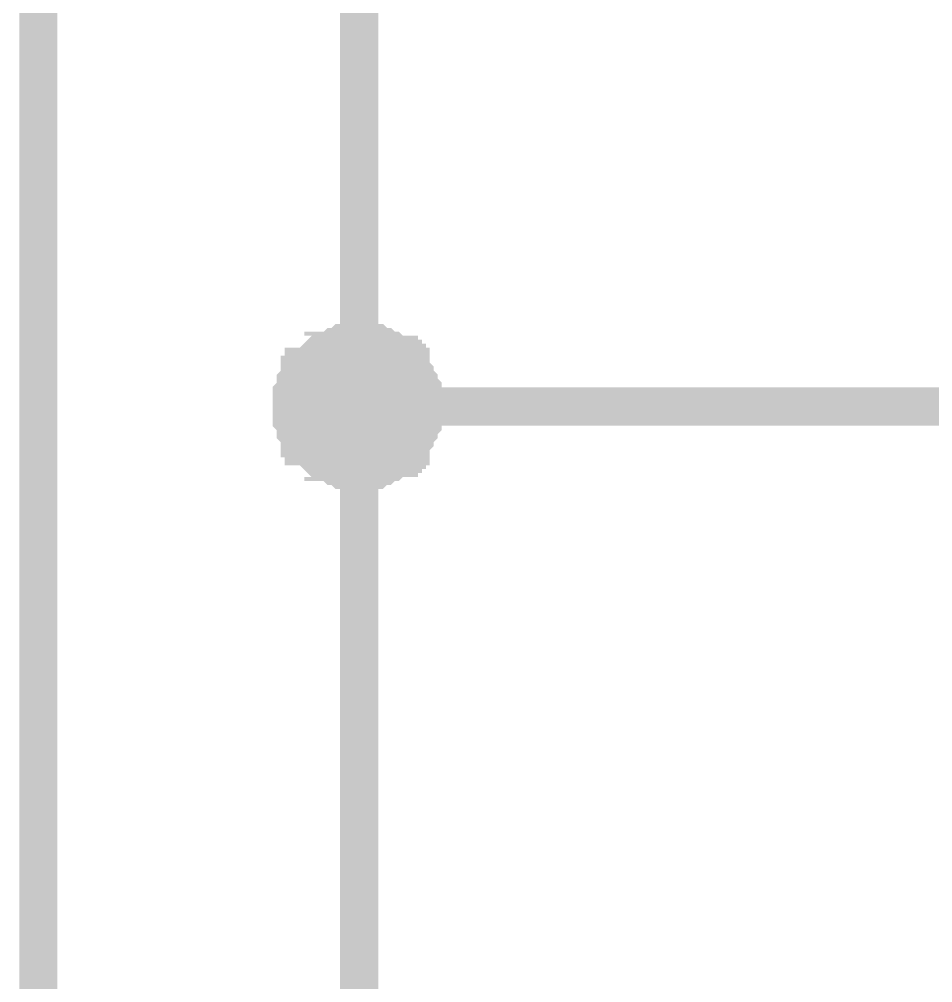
# Model space of a CAD drawing. Extents: x 260 to 1101, y 70 to 664.
# Drawn here: x 958.83 to 965.99, y 342.26 to 349.81 of the extents above; entities that cross this region are included whole.
import ezdxf

# ---------------------------------------------------------------- set-up
doc = ezdxf.new("R2010")
doc.units = 0
doc.header["$MEASUREMENT"] = 0
doc.layers.add('Sheet', color=255, linetype='CONTINUOUS')

msp = doc.modelspace()

# ---------------------------------------------------------------- linework, layer by layer
at = {"layer": 'Sheet'}
for points, const_width in [([(961.4906, 361.7853), (961.4906, 346.7799), (963.9751, 346.7799)], 0.2997), ([(958.9751, 336.7764), (958.9751, 351.7817)], 0.2997), ([(960.9627, 346.7799), (960.9627, 346.811), (960.9627, 346.8421), (960.9627, 346.8421), (960.9627, 346.8731), (960.9937, 346.9042), (960.9937, 346.9353), (960.9937, 346.9663), (960.9937, 346.9663), (961.0248, 346.9974), (961.0248, 347.0285), (961.0558, 347.0285), (961.0558, 347.0595), (961.0558, 347.0906), (961.0869, 347.0906), (961.1179, 347.1217), (961.1179, 347.1217), (961.149, 347.1527), (961.149, 347.1527), (961.1801, 347.1838), (961.2111, 347.1838), (961.2111, 347.2149), (961.2422, 347.2149), (961.2732, 347.2149), (961.3043, 347.2459), (961.3043, 347.2459), (961.3353, 347.2459), (961.3664, 347.277), (961.3974, 347.277), (961.4285, 347.277), (961.4285, 347.277), (961.4596, 347.277), (961.4906, 347.277)], 0.2997), ([(960.9627, 346.7799), (960.9627, 346.811), (960.9627, 346.8421), (960.9627, 346.8421), (960.9627, 346.8731), (960.9937, 346.9042), (960.9937, 346.9353), (960.9937, 346.9663), (960.9937, 346.9663), (961.0248, 346.9974), (961.0248, 347.0285), (961.0558, 347.0285), (961.0558, 347.0595), (961.0558, 347.0906), (961.0869, 347.0906), (961.1179, 347.1217), (961.1179, 347.1217), (961.149, 347.1527), (961.149, 347.1527), (961.1801, 347.1838), (961.2111, 347.1838), (961.2111, 347.2149), (961.2422, 347.2149), (961.2732, 347.2149), (961.3043, 347.2459), (961.3043, 347.2459), (961.3353, 347.2459), (961.3664, 347.277), (961.3974, 347.277), (961.4285, 347.277), (961.4285, 347.277), (961.4596, 347.277), (961.4906, 347.277)], 0.2997), ([(960.9627, 346.7799), (960.9627, 346.811), (960.9627, 346.8421), (960.9627, 346.8421), (960.9627, 346.8731), (960.9937, 346.9042), (960.9937, 346.9353), (960.9937, 346.9663), (960.9937, 346.9663), (961.0248, 346.9974), (961.0248, 347.0285), (961.0558, 347.0285), (961.0558, 347.0595), (961.0558, 347.0906), (961.0869, 347.0906), (961.1179, 347.1217), (961.1179, 347.1217), (961.149, 347.1527), (961.149, 347.1527), (961.1801, 347.1838), (961.2111, 347.1838), (961.2111, 347.2149), (961.2422, 347.2149), (961.2732, 347.2149), (961.3043, 347.2459), (961.3043, 347.2459), (961.3353, 347.2459), (961.3664, 347.277), (961.3974, 347.277), (961.4285, 347.277), (961.4285, 347.277), (961.4596, 347.277), (961.4906, 347.277)], 0.2997), ([(960.9627, 346.7799), (960.9627, 346.811), (960.9627, 346.8421), (960.9627, 346.8421), (960.9627, 346.8731), (960.9937, 346.9042), (960.9937, 346.9353), (960.9937, 346.9663), (960.9937, 346.9663), (961.0248, 346.9974), (961.0248, 347.0285), (961.0558, 347.0285), (961.0558, 347.0595), (961.0558, 347.0906), (961.0869, 347.0906), (961.1179, 347.1217), (961.1179, 347.1217), (961.149, 347.1527), (961.149, 347.1527), (961.1801, 347.1838), (961.2111, 347.1838), (961.2111, 347.2149), (961.2422, 347.2149), (961.2732, 347.2149), (961.3043, 347.2459), (961.3043, 347.2459), (961.3353, 347.2459), (961.3664, 347.277), (961.3974, 347.277), (961.4285, 347.277), (961.4285, 347.277), (961.4596, 347.277), (961.4906, 347.277)], 0.2997), ([(961.4906, 347.277), (961.4906, 347.277)], 0.2997), ([(961.4906, 347.277), (961.5217, 347.277), (961.5527, 347.277), (961.5527, 347.277), (961.5838, 347.277), (961.6148, 347.277), (961.6459, 347.2459), (961.677, 347.2459), (961.677, 347.2459), (961.708, 347.2149), (961.7391, 347.2149), (961.7391, 347.2149), (961.7701, 347.1838), (961.8012, 347.1838), (961.8012, 347.1527), (961.8322, 347.1527), (961.8322, 347.1217), (961.8633, 347.1217), (961.8633, 347.0906), (961.8943, 347.0906), (961.8943, 347.0595), (961.9254, 347.0285), (961.9254, 347.0285), (961.9254, 346.9974), (961.9565, 346.9663), (961.9565, 346.9663), (961.9565, 346.9353), (961.9875, 346.9042), (961.9875, 346.8731), (961.9875, 346.8421), (961.9875, 346.8421), (961.9875, 346.811), (961.9875, 346.7799)], 0.2997), ([(961.4906, 347.277), (961.4906, 347.277)], 0.2997), ([(961.4906, 347.277), (961.5217, 347.277), (961.5527, 347.277), (961.5527, 347.277), (961.5838, 347.277), (961.6148, 347.277), (961.6459, 347.2459), (961.677, 347.2459), (961.677, 347.2459), (961.708, 347.2149), (961.7391, 347.2149), (961.7391, 347.2149), (961.7701, 347.1838), (961.8012, 347.1838), (961.8012, 347.1527), (961.8322, 347.1527), (961.8322, 347.1217), (961.8633, 347.1217), (961.8633, 347.0906), (961.8943, 347.0906), (961.8943, 347.0595), (961.9254, 347.0285), (961.9254, 347.0285), (961.9254, 346.9974), (961.9565, 346.9663), (961.9565, 346.9663), (961.9565, 346.9353), (961.9875, 346.9042), (961.9875, 346.8731), (961.9875, 346.8421), (961.9875, 346.8421), (961.9875, 346.811), (961.9875, 346.7799)], 0.2997), ([(961.4906, 347.277), (961.4906, 347.277)], 0.2997), ([(961.4906, 347.277), (961.5217, 347.277), (961.5527, 347.277), (961.5527, 347.277), (961.5838, 347.277), (961.6148, 347.277), (961.6459, 347.2459), (961.677, 347.2459), (961.677, 347.2459), (961.708, 347.2149), (961.7391, 347.2149), (961.7391, 347.2149), (961.7701, 347.1838), (961.8012, 347.1838), (961.8012, 347.1527), (961.8322, 347.1527), (961.8322, 347.1217), (961.8633, 347.1217), (961.8633, 347.0906), (961.8943, 347.0906), (961.8943, 347.0595), (961.9254, 347.0285), (961.9254, 347.0285), (961.9254, 346.9974), (961.9565, 346.9663), (961.9565, 346.9663), (961.9565, 346.9353), (961.9875, 346.9042), (961.9875, 346.8731), (961.9875, 346.8421), (961.9875, 346.8421), (961.9875, 346.811), (961.9875, 346.7799)], 0.2997), ([(961.4906, 347.277), (961.4906, 347.277)], 0.2997), ([(961.4906, 347.277), (961.5217, 347.277), (961.5527, 347.277), (961.5527, 347.277), (961.5838, 347.277), (961.6148, 347.277), (961.6459, 347.2459), (961.677, 347.2459), (961.677, 347.2459), (961.708, 347.2149), (961.7391, 347.2149), (961.7391, 347.2149), (961.7701, 347.1838), (961.8012, 347.1838), (961.8012, 347.1527), (961.8322, 347.1527), (961.8322, 347.1217), (961.8633, 347.1217), (961.8633, 347.0906), (961.8943, 347.0906), (961.8943, 347.0595), (961.9254, 347.0285), (961.9254, 347.0285), (961.9254, 346.9974), (961.9565, 346.9663), (961.9565, 346.9663), (961.9565, 346.9353), (961.9875, 346.9042), (961.9875, 346.8731), (961.9875, 346.8421), (961.9875, 346.8421), (961.9875, 346.811), (961.9875, 346.7799)], 0.2997), ([(960.9627, 346.7799), (960.9627, 346.811), (960.9627, 346.8421), (960.9627, 346.8421), (960.9627, 346.8731), (960.9937, 346.9042), (960.9937, 346.9353), (960.9937, 346.9663), (960.9937, 346.9663), (961.0248, 346.9974), (961.0248, 347.0285), (961.0558, 347.0285), (961.0558, 347.0595), (961.0558, 347.0906), (961.0869, 347.0906), (961.1179, 347.1217), (961.1179, 347.1217), (961.149, 347.1527), (961.149, 347.1527), (961.1801, 347.1838), (961.2111, 347.1838), (961.2111, 347.2149), (961.2422, 347.2149), (961.2732, 347.2149), (961.3043, 347.2459), (961.3043, 347.2459), (961.3353, 347.2459), (961.3664, 347.277), (961.3974, 347.277), (961.4285, 347.277), (961.4285, 347.277), (961.4596, 347.277), (961.4906, 347.277)], 0.0991), ([(960.9627, 346.7799), (960.9627, 346.811), (960.9627, 346.8421), (960.9627, 346.8421), (960.9627, 346.8731), (960.9937, 346.9042), (960.9937, 346.9353), (960.9937, 346.9663), (960.9937, 346.9663), (961.0248, 346.9974), (961.0248, 347.0285), (961.0558, 347.0285), (961.0558, 347.0595), (961.0558, 347.0906), (961.0869, 347.0906), (961.1179, 347.1217), (961.1179, 347.1217), (961.149, 347.1527), (961.149, 347.1527), (961.1801, 347.1838), (961.2111, 347.1838), (961.2111, 347.2149), (961.2422, 347.2149), (961.2732, 347.2149), (961.3043, 347.2459), (961.3043, 347.2459), (961.3353, 347.2459), (961.3664, 347.277), (961.3974, 347.277), (961.4285, 347.277), (961.4285, 347.277), (961.4596, 347.277), (961.4906, 347.277)], 0.0991), ([(960.9627, 346.7799), (960.9627, 346.811), (960.9627, 346.8421), (960.9627, 346.8421), (960.9627, 346.8731), (960.9937, 346.9042), (960.9937, 346.9353), (960.9937, 346.9663), (960.9937, 346.9663), (961.0248, 346.9974), (961.0248, 347.0285), (961.0558, 347.0285), (961.0558, 347.0595), (961.0558, 347.0906), (961.0869, 347.0906), (961.1179, 347.1217), (961.1179, 347.1217), (961.149, 347.1527), (961.149, 347.1527), (961.1801, 347.1838), (961.2111, 347.1838), (961.2111, 347.2149), (961.2422, 347.2149), (961.2732, 347.2149), (961.3043, 347.2459), (961.3043, 347.2459), (961.3353, 347.2459), (961.3664, 347.277), (961.3974, 347.277), (961.4285, 347.277), (961.4285, 347.277), (961.4596, 347.277), (961.4906, 347.277)], 0.0991), ([(960.9627, 346.7799), (960.9627, 346.811), (960.9627, 346.8421), (960.9627, 346.8421), (960.9627, 346.8731), (960.9937, 346.9042), (960.9937, 346.9353), (960.9937, 346.9663), (960.9937, 346.9663), (961.0248, 346.9974), (961.0248, 347.0285), (961.0558, 347.0285), (961.0558, 347.0595), (961.0558, 347.0906), (961.0869, 347.0906), (961.1179, 347.1217), (961.1179, 347.1217), (961.149, 347.1527), (961.149, 347.1527), (961.1801, 347.1838), (961.2111, 347.1838), (961.2111, 347.2149), (961.2422, 347.2149), (961.2732, 347.2149), (961.3043, 347.2459), (961.3043, 347.2459), (961.3353, 347.2459), (961.3664, 347.277), (961.3974, 347.277), (961.4285, 347.277), (961.4285, 347.277), (961.4596, 347.277), (961.4906, 347.277)], 0.0991), ([(961.4906, 347.277), (961.4906, 347.277)], 0.0991), ([(961.4906, 347.277), (961.5217, 347.277), (961.5527, 347.277), (961.5527, 347.277), (961.5838, 347.277), (961.6148, 347.277), (961.6459, 347.2459), (961.677, 347.2459), (961.677, 347.2459), (961.708, 347.2149), (961.7391, 347.2149), (961.7391, 347.2149), (961.7701, 347.1838), (961.8012, 347.1838), (961.8012, 347.1527), (961.8322, 347.1527), (961.8322, 347.1217), (961.8633, 347.1217), (961.8633, 347.0906), (961.8943, 347.0906), (961.8943, 347.0595), (961.9254, 347.0285), (961.9254, 347.0285), (961.9254, 346.9974), (961.9565, 346.9663), (961.9565, 346.9663), (961.9565, 346.9353), (961.9875, 346.9042), (961.9875, 346.8731), (961.9875, 346.8421), (961.9875, 346.8421), (961.9875, 346.811), (961.9875, 346.7799)], 0.0991), ([(961.4906, 347.277), (961.4906, 347.277)], 0.0991), ([(961.4906, 347.277), (961.5217, 347.277), (961.5527, 347.277), (961.5527, 347.277), (961.5838, 347.277), (961.6148, 347.277), (961.6459, 347.2459), (961.677, 347.2459), (961.677, 347.2459), (961.708, 347.2149), (961.7391, 347.2149), (961.7391, 347.2149), (961.7701, 347.1838), (961.8012, 347.1838), (961.8012, 347.1527), (961.8322, 347.1527), (961.8322, 347.1217), (961.8633, 347.1217), (961.8633, 347.0906), (961.8943, 347.0906), (961.8943, 347.0595), (961.9254, 347.0285), (961.9254, 347.0285), (961.9254, 346.9974), (961.9565, 346.9663), (961.9565, 346.9663), (961.9565, 346.9353), (961.9875, 346.9042), (961.9875, 346.8731), (961.9875, 346.8421), (961.9875, 346.8421), (961.9875, 346.811), (961.9875, 346.7799)], 0.0991), ([(961.4906, 347.277), (961.4906, 347.277)], 0.0991), ([(961.4906, 347.277), (961.5217, 347.277), (961.5527, 347.277), (961.5527, 347.277), (961.5838, 347.277), (961.6148, 347.277), (961.6459, 347.2459), (961.677, 347.2459), (961.677, 347.2459), (961.708, 347.2149), (961.7391, 347.2149), (961.7391, 347.2149), (961.7701, 347.1838), (961.8012, 347.1838), (961.8012, 347.1527), (961.8322, 347.1527), (961.8322, 347.1217), (961.8633, 347.1217), (961.8633, 347.0906), (961.8943, 347.0906), (961.8943, 347.0595), (961.9254, 347.0285), (961.9254, 347.0285), (961.9254, 346.9974), (961.9565, 346.9663), (961.9565, 346.9663), (961.9565, 346.9353), (961.9875, 346.9042), (961.9875, 346.8731), (961.9875, 346.8421), (961.9875, 346.8421), (961.9875, 346.811), (961.9875, 346.7799)], 0.0991), ([(961.4906, 347.277), (961.4906, 347.277)], 0.0991), ([(961.4906, 347.277), (961.5217, 347.277), (961.5527, 347.277), (961.5527, 347.277), (961.5838, 347.277), (961.6148, 347.277), (961.6459, 347.2459), (961.677, 347.2459), (961.677, 347.2459), (961.708, 347.2149), (961.7391, 347.2149), (961.7391, 347.2149), (961.7701, 347.1838), (961.8012, 347.1838), (961.8012, 347.1527), (961.8322, 347.1527), (961.8322, 347.1217), (961.8633, 347.1217), (961.8633, 347.0906), (961.8943, 347.0906), (961.8943, 347.0595), (961.9254, 347.0285), (961.9254, 347.0285), (961.9254, 346.9974), (961.9565, 346.9663), (961.9565, 346.9663), (961.9565, 346.9353), (961.9875, 346.9042), (961.9875, 346.8731), (961.9875, 346.8421), (961.9875, 346.8421), (961.9875, 346.811), (961.9875, 346.7799)], 0.0991), ([(961.4906, 346.2829), (961.4596, 346.2829), (961.4285, 346.2829), (961.4285, 346.2829), (961.3974, 346.2829), (961.3664, 346.2829), (961.3353, 346.3139), (961.3043, 346.3139), (961.3043, 346.3139), (961.2732, 346.345), (961.2422, 346.345), (961.2111, 346.345), (961.2111, 346.3761), (961.1801, 346.3761), (961.149, 346.4071), (961.149, 346.4071), (961.1179, 346.4382), (961.1179, 346.4382), (961.0869, 346.4693), (961.0558, 346.4693), (961.0558, 346.5003), (961.0558, 346.5314), (961.0248, 346.5314), (961.0248, 346.5625), (960.9937, 346.5935), (960.9937, 346.5935), (960.9937, 346.6246), (960.9937, 346.6557), (960.9627, 346.6867), (960.9627, 346.7178), (960.9627, 346.7178), (960.9627, 346.7489), (960.9627, 346.7799)], 0.2997), ([(960.9627, 346.7799), (960.9627, 346.7799)], 0.2997), ([(961.4906, 346.2829), (961.4596, 346.2829), (961.4285, 346.2829), (961.4285, 346.2829), (961.3974, 346.2829), (961.3664, 346.2829), (961.3353, 346.3139), (961.3043, 346.3139), (961.3043, 346.3139), (961.2732, 346.345), (961.2422, 346.345), (961.2111, 346.345), (961.2111, 346.3761), (961.1801, 346.3761), (961.149, 346.4071), (961.149, 346.4071), (961.1179, 346.4382), (961.1179, 346.4382), (961.0869, 346.4693), (961.0558, 346.4693), (961.0558, 346.5003), (961.0558, 346.5314), (961.0248, 346.5314), (961.0248, 346.5625), (960.9937, 346.5935), (960.9937, 346.5935), (960.9937, 346.6246), (960.9937, 346.6557), (960.9627, 346.6867), (960.9627, 346.7178), (960.9627, 346.7178), (960.9627, 346.7489), (960.9627, 346.7799)], 0.2997), ([(960.9627, 346.7799), (960.9627, 346.7799)], 0.2997), ([(961.4906, 346.2829), (961.4596, 346.2829), (961.4285, 346.2829), (961.4285, 346.2829), (961.3974, 346.2829), (961.3664, 346.2829), (961.3353, 346.3139), (961.3043, 346.3139), (961.3043, 346.3139), (961.2732, 346.345), (961.2422, 346.345), (961.2111, 346.345), (961.2111, 346.3761), (961.1801, 346.3761), (961.149, 346.4071), (961.149, 346.4071), (961.1179, 346.4382), (961.1179, 346.4382), (961.0869, 346.4693), (961.0558, 346.4693), (961.0558, 346.5003), (961.0558, 346.5314), (961.0248, 346.5314), (961.0248, 346.5625), (960.9937, 346.5935), (960.9937, 346.5935), (960.9937, 346.6246), (960.9937, 346.6557), (960.9627, 346.6867), (960.9627, 346.7178), (960.9627, 346.7178), (960.9627, 346.7489), (960.9627, 346.7799)], 0.2997), ([(960.9627, 346.7799), (960.9627, 346.7799)], 0.2997), ([(961.4906, 346.2829), (961.4596, 346.2829), (961.4285, 346.2829), (961.4285, 346.2829), (961.3974, 346.2829), (961.3664, 346.2829), (961.3353, 346.3139), (961.3043, 346.3139), (961.3043, 346.3139), (961.2732, 346.345), (961.2422, 346.345), (961.2111, 346.345), (961.2111, 346.3761), (961.1801, 346.3761), (961.149, 346.4071), (961.149, 346.4071), (961.1179, 346.4382), (961.1179, 346.4382), (961.0869, 346.4693), (961.0558, 346.4693), (961.0558, 346.5003), (961.0558, 346.5314), (961.0248, 346.5314), (961.0248, 346.5625), (960.9937, 346.5935), (960.9937, 346.5935), (960.9937, 346.6246), (960.9937, 346.6557), (960.9627, 346.6867), (960.9627, 346.7178), (960.9627, 346.7178), (960.9627, 346.7489), (960.9627, 346.7799)], 0.2997), ([(960.9627, 346.7799), (960.9627, 346.7799)], 0.2997), ([(961.9875, 346.7799), (961.9875, 346.7489), (961.9875, 346.7178), (961.9875, 346.7178), (961.9875, 346.6867), (961.9875, 346.6557), (961.9565, 346.6246), (961.9565, 346.5935), (961.9565, 346.5935), (961.9254, 346.5625), (961.9254, 346.5314), (961.9254, 346.5314), (961.8943, 346.5003), (961.8943, 346.4693), (961.8633, 346.4693), (961.8633, 346.4382), (961.8322, 346.4382), (961.8322, 346.4071), (961.8012, 346.4071), (961.8012, 346.3761), (961.7701, 346.3761), (961.7391, 346.345), (961.7391, 346.345), (961.708, 346.345), (961.677, 346.3139), (961.677, 346.3139), (961.6459, 346.3139), (961.6148, 346.2829), (961.5838, 346.2829), (961.5527, 346.2829), (961.5527, 346.2829), (961.5217, 346.2829), (961.4906, 346.2829)], 0.2997), ([(961.4906, 346.7799), (961.4906, 331.7746), (963.9751, 331.7746)], 0.2997), ([(961.9875, 346.7799), (961.9875, 346.7489), (961.9875, 346.7178), (961.9875, 346.7178), (961.9875, 346.6867), (961.9875, 346.6557), (961.9565, 346.6246), (961.9565, 346.5935), (961.9565, 346.5935), (961.9254, 346.5625), (961.9254, 346.5314), (961.9254, 346.5314), (961.8943, 346.5003), (961.8943, 346.4693), (961.8633, 346.4693), (961.8633, 346.4382), (961.8322, 346.4382), (961.8322, 346.4071), (961.8012, 346.4071), (961.8012, 346.3761), (961.7701, 346.3761), (961.7391, 346.345), (961.7391, 346.345), (961.708, 346.345), (961.677, 346.3139), (961.677, 346.3139), (961.6459, 346.3139), (961.6148, 346.2829), (961.5838, 346.2829), (961.5527, 346.2829), (961.5527, 346.2829), (961.5217, 346.2829), (961.4906, 346.2829)], 0.2997), ([(961.9875, 346.7799), (961.9875, 346.7489), (961.9875, 346.7178), (961.9875, 346.7178), (961.9875, 346.6867), (961.9875, 346.6557), (961.9565, 346.6246), (961.9565, 346.5935), (961.9565, 346.5935), (961.9254, 346.5625), (961.9254, 346.5314), (961.9254, 346.5314), (961.8943, 346.5003), (961.8943, 346.4693), (961.8633, 346.4693), (961.8633, 346.4382), (961.8322, 346.4382), (961.8322, 346.4071), (961.8012, 346.4071), (961.8012, 346.3761), (961.7701, 346.3761), (961.7391, 346.345), (961.7391, 346.345), (961.708, 346.345), (961.677, 346.3139), (961.677, 346.3139), (961.6459, 346.3139), (961.6148, 346.2829), (961.5838, 346.2829), (961.5527, 346.2829), (961.5527, 346.2829), (961.5217, 346.2829), (961.4906, 346.2829)], 0.2997), ([(961.9875, 346.7799), (961.9875, 346.7489), (961.9875, 346.7178), (961.9875, 346.7178), (961.9875, 346.6867), (961.9875, 346.6557), (961.9565, 346.6246), (961.9565, 346.5935), (961.9565, 346.5935), (961.9254, 346.5625), (961.9254, 346.5314), (961.9254, 346.5314), (961.8943, 346.5003), (961.8943, 346.4693), (961.8633, 346.4693), (961.8633, 346.4382), (961.8322, 346.4382), (961.8322, 346.4071), (961.8012, 346.4071), (961.8012, 346.3761), (961.7701, 346.3761), (961.7391, 346.345), (961.7391, 346.345), (961.708, 346.345), (961.677, 346.3139), (961.677, 346.3139), (961.6459, 346.3139), (961.6148, 346.2829), (961.5838, 346.2829), (961.5527, 346.2829), (961.5527, 346.2829), (961.5217, 346.2829), (961.4906, 346.2829)], 0.2997), ([(961.9875, 346.7799), (961.9875, 346.7799), (961.9875, 346.7799), (961.9875, 346.7799), (961.9875, 346.7799), (961.9875, 346.7799), (961.9875, 346.7799), (961.9875, 346.7799), (961.9875, 346.7799), (961.9875, 346.7799), (961.9875, 346.7799), (961.9875, 346.7799), (961.9875, 346.7799), (961.9875, 346.7799), (961.9875, 346.7799), (961.9875, 346.7799), (961.9875, 346.7799), (961.9875, 346.7799), (961.9875, 346.7799), (961.9875, 346.7799), (961.9875, 346.7799), (961.9875, 346.7799), (961.9875, 346.7799), (961.9875, 346.7799), (961.9875, 346.7799), (961.9875, 346.7799), (961.9875, 346.7799), (961.9875, 346.7799), (961.9875, 346.7799), (961.9875, 346.7799), (961.9875, 346.7799), (961.9875, 346.7799), (961.9875, 346.7799)], 0.2997), ([(961.9875, 346.7799), (961.9875, 346.7799)], 0.2997), ([(961.9875, 346.7799), (961.9875, 346.7799), (961.9875, 346.7799), (961.9875, 346.7799), (961.9875, 346.7799), (961.9875, 346.7799), (961.9875, 346.7799), (961.9875, 346.7799), (961.9875, 346.7799), (961.9875, 346.7799), (961.9875, 346.7799), (961.9875, 346.7799), (961.9875, 346.7799), (961.9875, 346.7799), (961.9875, 346.7799), (961.9875, 346.7799), (961.9875, 346.7799), (961.9875, 346.7799), (961.9875, 346.7799), (961.9875, 346.7799), (961.9875, 346.7799), (961.9875, 346.7799), (961.9875, 346.7799), (961.9875, 346.7799), (961.9875, 346.7799), (961.9875, 346.7799), (961.9875, 346.7799), (961.9875, 346.7799), (961.9875, 346.7799), (961.9875, 346.7799), (961.9875, 346.7799), (961.9875, 346.7799), (961.9875, 346.7799)], 0.2997), ([(961.9875, 346.7799), (961.9875, 346.7799)], 0.2997), ([(961.9875, 346.7799), (961.9875, 346.7799), (961.9875, 346.7799), (961.9875, 346.7799), (961.9875, 346.7799), (961.9875, 346.7799), (961.9875, 346.7799), (961.9875, 346.7799), (961.9875, 346.7799), (961.9875, 346.7799), (961.9875, 346.7799), (961.9875, 346.7799), (961.9875, 346.7799), (961.9875, 346.7799), (961.9875, 346.7799), (961.9875, 346.7799), (961.9875, 346.7799), (961.9875, 346.7799), (961.9875, 346.7799), (961.9875, 346.7799), (961.9875, 346.7799), (961.9875, 346.7799), (961.9875, 346.7799), (961.9875, 346.7799), (961.9875, 346.7799), (961.9875, 346.7799), (961.9875, 346.7799), (961.9875, 346.7799), (961.9875, 346.7799), (961.9875, 346.7799), (961.9875, 346.7799), (961.9875, 346.7799), (961.9875, 346.7799)], 0.2997), ([(961.9875, 346.7799), (961.9875, 346.7799)], 0.2997), ([(961.9875, 346.7799), (961.9875, 346.7799), (961.9875, 346.7799), (961.9875, 346.7799), (961.9875, 346.7799), (961.9875, 346.7799), (961.9875, 346.7799), (961.9875, 346.7799), (961.9875, 346.7799), (961.9875, 346.7799), (961.9875, 346.7799), (961.9875, 346.7799), (961.9875, 346.7799), (961.9875, 346.7799), (961.9875, 346.7799), (961.9875, 346.7799), (961.9875, 346.7799), (961.9875, 346.7799), (961.9875, 346.7799), (961.9875, 346.7799), (961.9875, 346.7799), (961.9875, 346.7799), (961.9875, 346.7799), (961.9875, 346.7799), (961.9875, 346.7799), (961.9875, 346.7799), (961.9875, 346.7799), (961.9875, 346.7799), (961.9875, 346.7799), (961.9875, 346.7799), (961.9875, 346.7799), (961.9875, 346.7799), (961.9875, 346.7799)], 0.2997), ([(961.9875, 346.7799), (961.9875, 346.7799)], 0.2997), ([(966.4907, 346.7799), (963.9751, 346.7799)], 0.2997), ([(961.4906, 346.2829), (961.4596, 346.2829), (961.4285, 346.2829), (961.4285, 346.2829), (961.3974, 346.2829), (961.3664, 346.2829), (961.3353, 346.3139), (961.3043, 346.3139), (961.3043, 346.3139), (961.2732, 346.345), (961.2422, 346.345), (961.2111, 346.345), (961.2111, 346.3761), (961.1801, 346.3761), (961.149, 346.4071), (961.149, 346.4071), (961.1179, 346.4382), (961.1179, 346.4382), (961.0869, 346.4693), (961.0558, 346.4693), (961.0558, 346.5003), (961.0558, 346.5314), (961.0248, 346.5314), (961.0248, 346.5625), (960.9937, 346.5935), (960.9937, 346.5935), (960.9937, 346.6246), (960.9937, 346.6557), (960.9627, 346.6867), (960.9627, 346.7178), (960.9627, 346.7178), (960.9627, 346.7489), (960.9627, 346.7799)], 0.0991), ([(960.9627, 346.7799), (960.9627, 346.7799)], 0.0991), ([(961.4906, 346.2829), (961.4596, 346.2829), (961.4285, 346.2829), (961.4285, 346.2829), (961.3974, 346.2829), (961.3664, 346.2829), (961.3353, 346.3139), (961.3043, 346.3139), (961.3043, 346.3139), (961.2732, 346.345), (961.2422, 346.345), (961.2111, 346.345), (961.2111, 346.3761), (961.1801, 346.3761), (961.149, 346.4071), (961.149, 346.4071), (961.1179, 346.4382), (961.1179, 346.4382), (961.0869, 346.4693), (961.0558, 346.4693), (961.0558, 346.5003), (961.0558, 346.5314), (961.0248, 346.5314), (961.0248, 346.5625), (960.9937, 346.5935), (960.9937, 346.5935), (960.9937, 346.6246), (960.9937, 346.6557), (960.9627, 346.6867), (960.9627, 346.7178), (960.9627, 346.7178), (960.9627, 346.7489), (960.9627, 346.7799)], 0.0991), ([(960.9627, 346.7799), (960.9627, 346.7799)], 0.0991), ([(961.4906, 346.2829), (961.4596, 346.2829), (961.4285, 346.2829), (961.4285, 346.2829), (961.3974, 346.2829), (961.3664, 346.2829), (961.3353, 346.3139), (961.3043, 346.3139), (961.3043, 346.3139), (961.2732, 346.345), (961.2422, 346.345), (961.2111, 346.345), (961.2111, 346.3761), (961.1801, 346.3761), (961.149, 346.4071), (961.149, 346.4071), (961.1179, 346.4382), (961.1179, 346.4382), (961.0869, 346.4693), (961.0558, 346.4693), (961.0558, 346.5003), (961.0558, 346.5314), (961.0248, 346.5314), (961.0248, 346.5625), (960.9937, 346.5935), (960.9937, 346.5935), (960.9937, 346.6246), (960.9937, 346.6557), (960.9627, 346.6867), (960.9627, 346.7178), (960.9627, 346.7178), (960.9627, 346.7489), (960.9627, 346.7799)], 0.0991), ([(960.9627, 346.7799), (960.9627, 346.7799)], 0.0991), ([(961.4906, 346.2829), (961.4596, 346.2829), (961.4285, 346.2829), (961.4285, 346.2829), (961.3974, 346.2829), (961.3664, 346.2829), (961.3353, 346.3139), (961.3043, 346.3139), (961.3043, 346.3139), (961.2732, 346.345), (961.2422, 346.345), (961.2111, 346.345), (961.2111, 346.3761), (961.1801, 346.3761), (961.149, 346.4071), (961.149, 346.4071), (961.1179, 346.4382), (961.1179, 346.4382), (961.0869, 346.4693), (961.0558, 346.4693), (961.0558, 346.5003), (961.0558, 346.5314), (961.0248, 346.5314), (961.0248, 346.5625), (960.9937, 346.5935), (960.9937, 346.5935), (960.9937, 346.6246), (960.9937, 346.6557), (960.9627, 346.6867), (960.9627, 346.7178), (960.9627, 346.7178), (960.9627, 346.7489), (960.9627, 346.7799)], 0.0991), ([(960.9627, 346.7799), (960.9627, 346.7799)], 0.0991), ([(961.9875, 346.7799), (961.9875, 346.7489), (961.9875, 346.7178), (961.9875, 346.7178), (961.9875, 346.6867), (961.9875, 346.6557), (961.9565, 346.6246), (961.9565, 346.5935), (961.9565, 346.5935), (961.9254, 346.5625), (961.9254, 346.5314), (961.9254, 346.5314), (961.8943, 346.5003), (961.8943, 346.4693), (961.8633, 346.4693), (961.8633, 346.4382), (961.8322, 346.4382), (961.8322, 346.4071), (961.8012, 346.4071), (961.8012, 346.3761), (961.7701, 346.3761), (961.7391, 346.345), (961.7391, 346.345), (961.708, 346.345), (961.677, 346.3139), (961.677, 346.3139), (961.6459, 346.3139), (961.6148, 346.2829), (961.5838, 346.2829), (961.5527, 346.2829), (961.5527, 346.2829), (961.5217, 346.2829), (961.4906, 346.2829)], 0.0991), ([(961.9875, 346.7799), (961.9875, 346.7489), (961.9875, 346.7178), (961.9875, 346.7178), (961.9875, 346.6867), (961.9875, 346.6557), (961.9565, 346.6246), (961.9565, 346.5935), (961.9565, 346.5935), (961.9254, 346.5625), (961.9254, 346.5314), (961.9254, 346.5314), (961.8943, 346.5003), (961.8943, 346.4693), (961.8633, 346.4693), (961.8633, 346.4382), (961.8322, 346.4382), (961.8322, 346.4071), (961.8012, 346.4071), (961.8012, 346.3761), (961.7701, 346.3761), (961.7391, 346.345), (961.7391, 346.345), (961.708, 346.345), (961.677, 346.3139), (961.677, 346.3139), (961.6459, 346.3139), (961.6148, 346.2829), (961.5838, 346.2829), (961.5527, 346.2829), (961.5527, 346.2829), (961.5217, 346.2829), (961.4906, 346.2829)], 0.0991), ([(961.9875, 346.7799), (961.9875, 346.7489), (961.9875, 346.7178), (961.9875, 346.7178), (961.9875, 346.6867), (961.9875, 346.6557), (961.9565, 346.6246), (961.9565, 346.5935), (961.9565, 346.5935), (961.9254, 346.5625), (961.9254, 346.5314), (961.9254, 346.5314), (961.8943, 346.5003), (961.8943, 346.4693), (961.8633, 346.4693), (961.8633, 346.4382), (961.8322, 346.4382), (961.8322, 346.4071), (961.8012, 346.4071), (961.8012, 346.3761), (961.7701, 346.3761), (961.7391, 346.345), (961.7391, 346.345), (961.708, 346.345), (961.677, 346.3139), (961.677, 346.3139), (961.6459, 346.3139), (961.6148, 346.2829), (961.5838, 346.2829), (961.5527, 346.2829), (961.5527, 346.2829), (961.5217, 346.2829), (961.4906, 346.2829)], 0.0991), ([(961.9875, 346.7799), (961.9875, 346.7489), (961.9875, 346.7178), (961.9875, 346.7178), (961.9875, 346.6867), (961.9875, 346.6557), (961.9565, 346.6246), (961.9565, 346.5935), (961.9565, 346.5935), (961.9254, 346.5625), (961.9254, 346.5314), (961.9254, 346.5314), (961.8943, 346.5003), (961.8943, 346.4693), (961.8633, 346.4693), (961.8633, 346.4382), (961.8322, 346.4382), (961.8322, 346.4071), (961.8012, 346.4071), (961.8012, 346.3761), (961.7701, 346.3761), (961.7391, 346.345), (961.7391, 346.345), (961.708, 346.345), (961.677, 346.3139), (961.677, 346.3139), (961.6459, 346.3139), (961.6148, 346.2829), (961.5838, 346.2829), (961.5527, 346.2829), (961.5527, 346.2829), (961.5217, 346.2829), (961.4906, 346.2829)], 0.0991), ([(961.9875, 346.7799), (961.9875, 346.7799), (961.9875, 346.7799), (961.9875, 346.7799), (961.9875, 346.7799), (961.9875, 346.7799), (961.9875, 346.7799), (961.9875, 346.7799), (961.9875, 346.7799), (961.9875, 346.7799), (961.9875, 346.7799), (961.9875, 346.7799), (961.9875, 346.7799), (961.9875, 346.7799), (961.9875, 346.7799), (961.9875, 346.7799), (961.9875, 346.7799), (961.9875, 346.7799), (961.9875, 346.7799), (961.9875, 346.7799), (961.9875, 346.7799), (961.9875, 346.7799), (961.9875, 346.7799), (961.9875, 346.7799), (961.9875, 346.7799), (961.9875, 346.7799), (961.9875, 346.7799), (961.9875, 346.7799), (961.9875, 346.7799), (961.9875, 346.7799), (961.9875, 346.7799), (961.9875, 346.7799), (961.9875, 346.7799)], 0.0991), ([(961.9875, 346.7799), (961.9875, 346.7799)], 0.0991), ([(961.9875, 346.7799), (961.9875, 346.7799), (961.9875, 346.7799), (961.9875, 346.7799), (961.9875, 346.7799), (961.9875, 346.7799), (961.9875, 346.7799), (961.9875, 346.7799), (961.9875, 346.7799), (961.9875, 346.7799), (961.9875, 346.7799), (961.9875, 346.7799), (961.9875, 346.7799), (961.9875, 346.7799), (961.9875, 346.7799), (961.9875, 346.7799), (961.9875, 346.7799), (961.9875, 346.7799), (961.9875, 346.7799), (961.9875, 346.7799), (961.9875, 346.7799), (961.9875, 346.7799), (961.9875, 346.7799), (961.9875, 346.7799), (961.9875, 346.7799), (961.9875, 346.7799), (961.9875, 346.7799), (961.9875, 346.7799), (961.9875, 346.7799), (961.9875, 346.7799), (961.9875, 346.7799), (961.9875, 346.7799), (961.9875, 346.7799)], 0.0991), ([(961.9875, 346.7799), (961.9875, 346.7799)], 0.0991), ([(961.9875, 346.7799), (961.9875, 346.7799), (961.9875, 346.7799), (961.9875, 346.7799), (961.9875, 346.7799), (961.9875, 346.7799), (961.9875, 346.7799), (961.9875, 346.7799), (961.9875, 346.7799), (961.9875, 346.7799), (961.9875, 346.7799), (961.9875, 346.7799), (961.9875, 346.7799), (961.9875, 346.7799), (961.9875, 346.7799), (961.9875, 346.7799), (961.9875, 346.7799), (961.9875, 346.7799), (961.9875, 346.7799), (961.9875, 346.7799), (961.9875, 346.7799), (961.9875, 346.7799), (961.9875, 346.7799), (961.9875, 346.7799), (961.9875, 346.7799), (961.9875, 346.7799), (961.9875, 346.7799), (961.9875, 346.7799), (961.9875, 346.7799), (961.9875, 346.7799), (961.9875, 346.7799), (961.9875, 346.7799), (961.9875, 346.7799)], 0.0991), ([(961.9875, 346.7799), (961.9875, 346.7799)], 0.0991), ([(961.9875, 346.7799), (961.9875, 346.7799), (961.9875, 346.7799), (961.9875, 346.7799), (961.9875, 346.7799), (961.9875, 346.7799), (961.9875, 346.7799), (961.9875, 346.7799), (961.9875, 346.7799), (961.9875, 346.7799), (961.9875, 346.7799), (961.9875, 346.7799), (961.9875, 346.7799), (961.9875, 346.7799), (961.9875, 346.7799), (961.9875, 346.7799), (961.9875, 346.7799), (961.9875, 346.7799), (961.9875, 346.7799), (961.9875, 346.7799), (961.9875, 346.7799), (961.9875, 346.7799), (961.9875, 346.7799), (961.9875, 346.7799), (961.9875, 346.7799), (961.9875, 346.7799), (961.9875, 346.7799), (961.9875, 346.7799), (961.9875, 346.7799), (961.9875, 346.7799), (961.9875, 346.7799), (961.9875, 346.7799), (961.9875, 346.7799)], 0.0991), ([(961.9875, 346.7799), (961.9875, 346.7799)], 0.0991)]:
    msp.add_lwpolyline(points, dxfattribs=dict(at, const_width=const_width))
at = {"layer": 'Sheet', "const_width": 0.508}
msp.add_lwpolyline([(961.3091, 346.7971, 1), (961.8171, 346.7971, 1)], format="xyb", close=True, dxfattribs=at)

doc.saveas('drawing.dxf')
